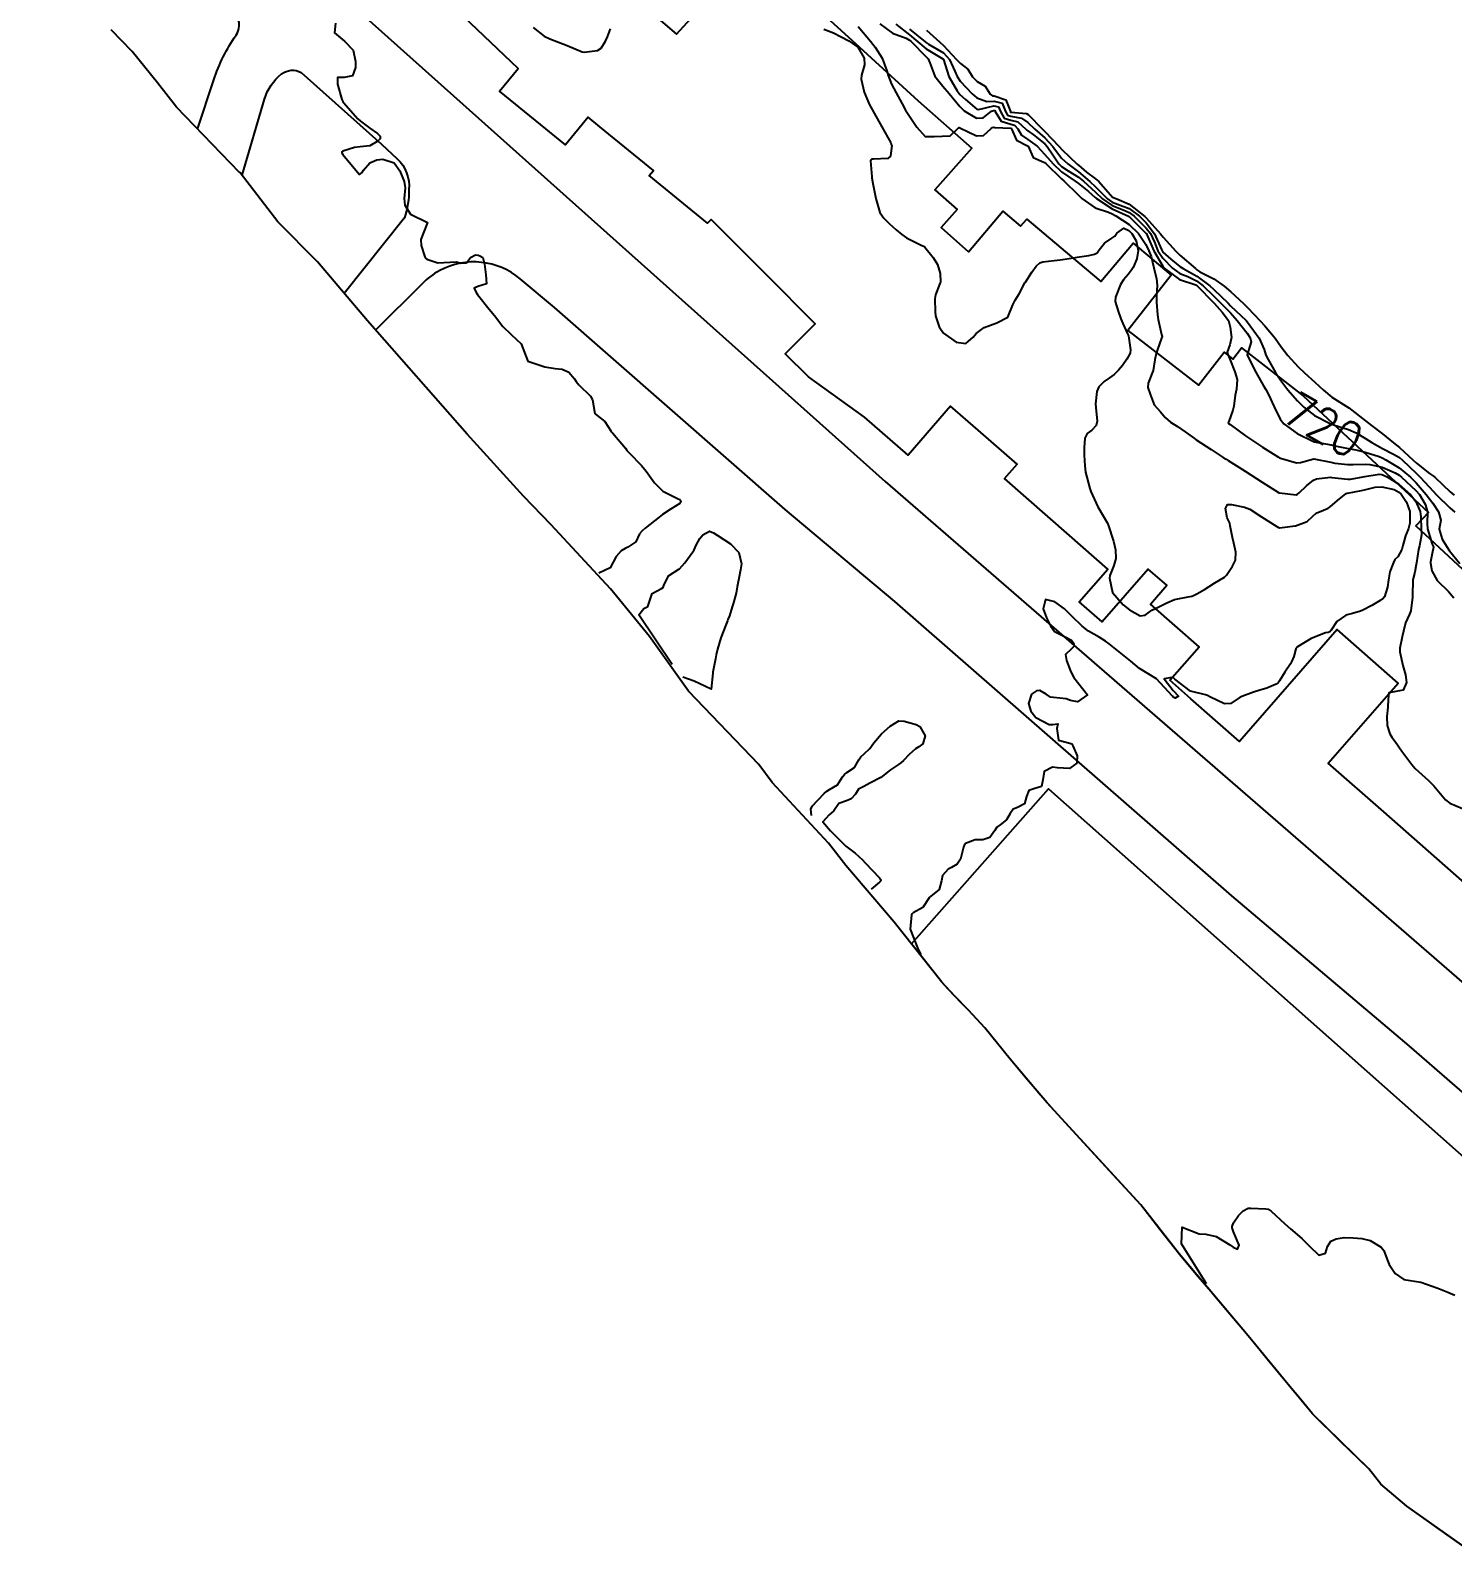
# Model space of a CAD drawing. Header units: metres. Extents: x 286371 to 293043, y 7462578 to 7466404.
# Drawn here: x 289929.9 to 290096.1, y 7463594.3 to 7463773.4 of the extents above; entities that cross this region are included whole.
import ezdxf
from ezdxf.enums import TextEntityAlignment as Align

# ---------------------------------------------------------------- set-up
doc = ezdxf.new("R2010")
doc.units = ezdxf.units.M
doc.header["$MEASUREMENT"] = 0
for name, color, linetype in [('Area', 45, 'Continuous'), ('Cemitério', 206, 'Continuous'), ('Cotas', 45, 'Continuous'), ('Curvas de Nivel 1m', 11, 'Continuous'), ('Curvas de Nivel 5m', 15, 'Continuous'), ('Edificações', 30, 'Continuous'), ('Vias primárias', 230, 'Continuous')]:
    doc.layers.add(name, color=color, linetype=linetype)
doc.styles.add('Style-STANDARD', font='STANDARD.shx')

msp = doc.modelspace()

# ---------------------------------------------------------------- linework, layer by layer
at = {"layer": 'Area'}
msp.add_polyline3d([(290100.15, 7463594.35, 723.81), (290090.73, 7463601.01, 723.46), (290087.7, 7463603.61, 723.67), (290086.3, 7463605.4, 723.37), (290079.71, 7463611.81, 724.17), (290076.88, 7463615.24, 723.87), (290071.98, 7463621.17, 723.69), (290064.12, 7463630.49, 723.64), (290059.63, 7463636.22, 722.82), (290049.51, 7463647.25, 723.04), (290047.93, 7463649.03, 723.31), (290044.36, 7463653.24, 722.72), (290041.43, 7463656.9, 723.5), (290039.52, 7463658.99, 723.66), (290037.91, 7463660.6, 722.82), (290036.4, 7463662.26, 723.18), (290030.83, 7463669.25, 723.01), (290025.16, 7463675.89, 729.34), (290023.14, 7463678.47, 728.92), (290016.55, 7463685.58, 732.57), (290015.01, 7463687.69, 732.85), (290006.77, 7463696.23, 733.72), (290002.24, 7463702.63, 736.95), (289997.66, 7463708.18, 732.52), (289990.73, 7463715.67, 732.92), (289987.51, 7463719.04, 733.5), (289980.91, 7463726.27, 734.68), (289969.28, 7463739.49, 724.28), (289963.43, 7463746.42, 724.39), (289958.8, 7463751.06, 724.48), (289954.39, 7463756.81, 724.4), (289954.3, 7463756.85, 729.61), (289946.95, 7463764.48, 731.73), (289944.75, 7463767.31, 730.06), (289941.77, 7463770.97, 724.82), (289939.34, 7463773.51, 724.75)], dxfattribs=at)
at = {"layer": 'Cemitério'}
msp.add_lwpolyline([(290100.15, 7463594.35), (290095.44, 7463597.68), (290090.73, 7463601.01), (290089.22, 7463602.31), (290087.7, 7463603.61), (290086.3, 7463605.4), (290083, 7463608.6), (290079.71, 7463611.81), (290078.29, 7463613.52), (290076.88, 7463615.24), (290074.43, 7463618.2), (290074.43, 7463618.2), (290073.07, 7463619.85), (290071.98, 7463621.17), (290070.06, 7463623.45), (290070.06, 7463623.45), (290068.14, 7463625.72), (290068.05, 7463625.83), (290066.13, 7463628.11), (290064.21, 7463630.38), (290061.88, 7463633.36), (290059.63, 7463636.22), (290055.5, 7463640.73), (290048.72, 7463648.14), (290046.14, 7463651.14), (290044.36, 7463653.24), (290041.43, 7463656.9), (290040.47, 7463657.94), (290039.52, 7463658.99), (290038.71, 7463659.79), (290037.91, 7463660.6), (290037.15, 7463661.43), (290036.4, 7463662.26), (290033.61, 7463665.75), (290032.85, 7463666.71), (290048.87, 7463684.85), (290107.75, 7463632.63)], dxfattribs=at)
at = {"layer": 'Curvas de Nivel 1m', "flags": 128}
for points, elevation in [([(289965.52, 7463774.27), (289965.43, 7463773.16), (289966.6, 7463772.19), (289967.61, 7463771.13), (289967.87, 7463769.82), (289967.86, 7463769.12), (289967.53, 7463768.13), (289966.53, 7463767.95), (289965.76, 7463767.92), (289965.77, 7463767.16), (289966.27, 7463765.37), (289966.39, 7463765.15), (289966.48, 7463765.02), (289968.16, 7463763.12), (289968.45, 7463762.84), (289969.53, 7463762.01), (289970.43, 7463761.39), (289970.76, 7463761.08), (289970.74, 7463760.76), (289970.41, 7463760.45), (289969.54, 7463759.96), (289968.41, 7463759.85), (289967.76, 7463759.77), (289966.4, 7463759.33), (289966.28, 7463759.26), (289966.26, 7463759.15), (289966.39, 7463758.94), (289967.9, 7463757.12), (289968.36, 7463756.61), (289968.65, 7463756.82), (289968.8, 7463757.11), (289969.53, 7463757.95), (289970.38, 7463758.33), (289971.06, 7463758.39), (289972.38, 7463757.95), (289973.07, 7463757.04), (289973.58, 7463755.8), (289973.69, 7463755.03), (289973.56, 7463753.79), (289973.63, 7463753.03), (289974.29, 7463751.96), (289976.27, 7463750.99), (289975.49, 7463749.01), (289975.53, 7463748.3), (289975.96, 7463747), (289976.06, 7463746.84), (289976.21, 7463746.72), (289977.51, 7463746.28), (289978.2, 7463746.34), (289979.66, 7463746.4), (289980.2, 7463746.25), (289980.85, 7463746.28), (289981.31, 7463746.92), (289981.9, 7463747.23), (289982.22, 7463747.18), (289982.42, 7463747.11), (289982.77, 7463746.9), (289982.95, 7463746.14), (289983.1, 7463744.89), (289983.2, 7463743.85), (289982.16, 7463743.53), (289981.73, 7463743.34), (289981.92, 7463742.91), (289982.14, 7463742.6), (289983.51, 7463740.88), (289984.1, 7463740.12), (289985.09, 7463738.86), (289986.07, 7463737.92), (289987.25, 7463736.83), (289988.02, 7463734.81), (289990.01, 7463734.12), (289991.2, 7463733.95), (289992.01, 7463733.88), (289992.79, 7463733.53), (289993.48, 7463732.72), (289993.67, 7463732.41), (289993.98, 7463732.02), (289995.35, 7463730.69), (289995.56, 7463730.29), (289995.83, 7463728.69), (289995.88, 7463728.64), (289995.93, 7463728.61), (289997.01, 7463727.76), (289997.71, 7463726.66), (289997.78, 7463726.54), (289997.9, 7463726.41), (289999.41, 7463724.63), (289999.6, 7463724.36), (289999.87, 7463724.08), (290001.31, 7463722.6), (290001.83, 7463721.94), (290002.81, 7463720.58), (290003.79, 7463719.6), (290005.59, 7463718.73), (290005.78, 7463718.63), (290005.85, 7463718.53), (290005.92, 7463718.39), (290005.77, 7463718.18), (290004.76, 7463717.55), (290003.75, 7463716.88), (290003.35, 7463716.57), (290001.72, 7463715.27), (290001.36, 7463714.97), (290001.08, 7463714.61), (290000.63, 7463713.69), (289999.69, 7463713.06), (289999.4, 7463712.93), (289998.91, 7463712.65), (289998.34, 7463711.99), (289997.65, 7463710.66), (289996.31, 7463710.01)], 724), ([(289988.62, 7463773.78), (289989.91, 7463772.78), (289990.6, 7463772.46), (289991.1, 7463772.27), (289992.59, 7463771.67), (289994.35, 7463770.94), (289994.58, 7463770.9), (289996.16, 7463771.11), (289996.58, 7463771.38), (289997.09, 7463772.19), (289997.31, 7463772.67), (289997.68, 7463773.61)], 723), ([(290022.62, 7463773.58), (290023.73, 7463773.15), (290024.61, 7463772.7), (290025.53, 7463772.24), (290026.59, 7463771.47), (290027.33, 7463770.21), (290027.35, 7463769.42), (290027.01, 7463768.22), (290026.98, 7463767.76), (290027.31, 7463766.21), (290027.93, 7463764.75), (290028.24, 7463764.2), (290028.47, 7463763.79), (290029.38, 7463762.18), (290030.42, 7463760.3), (290030.49, 7463760.16), (290030.54, 7463760.03), (290030.39, 7463758.75), (290030.09, 7463758.46), (290028.39, 7463758.39), (290028.2, 7463758.38), (290028.06, 7463758.2), (290028.2, 7463756.35), (290028.23, 7463756.2), (290028.34, 7463755.54), (290028.61, 7463754.19), (290028.69, 7463753.82), (290029.14, 7463752.18), (290029.6, 7463751.49), (290030.27, 7463750.84), (290030.63, 7463750.52), (290031.07, 7463750.15), (290031.71, 7463749.6), (290032.25, 7463749.22), (290033.99, 7463748.36), (290034.24, 7463748.23), (290034.4, 7463748.1), (290035.38, 7463746.92), (290035.9, 7463746.08), (290036.19, 7463745.05), (290036.25, 7463744.07), (290036.23, 7463744.02), (290036.17, 7463743.89), (290035.67, 7463742.56), (290035.58, 7463742.08), (290035.6, 7463740.6), (290035.66, 7463740.08), (290036.09, 7463738.81), (290036.59, 7463738.07), (290038.06, 7463737), (290039.21, 7463736.87), (290040.07, 7463737.61), (290040.24, 7463737.85), (290040.39, 7463738.01), (290041.35, 7463738.73), (290042.09, 7463739.02), (290042.81, 7463739.26), (290044.1, 7463739.95), (290044.69, 7463741.38), (290044.97, 7463741.94), (290045.42, 7463742.66), (290046.11, 7463743.93), (290046.13, 7463743.96), (290046.17, 7463744.04), (290046.9, 7463745.19), (290047.42, 7463745.91), (290047.83, 7463746.28), (290048.2, 7463746.41), (290049.52, 7463746.56), (290050.21, 7463746.63), (290051.27, 7463746.79), (290052.21, 7463746.94), (290053.57, 7463747.16), (290054.22, 7463747.28), (290054.55, 7463747.46), (290054.77, 7463747.79), (290055.42, 7463748.6), (290056.25, 7463749.17), (290056.6, 7463749.4), (290056.84, 7463749.76), (290057.67, 7463750.34), (290058.26, 7463750.07), (290058.61, 7463749.73), (290059.12, 7463748.84), (290059.33, 7463747.72), (290059.18, 7463746.75), (290058.74, 7463745.73), (290058.53, 7463745.38), (290058.18, 7463744.94), (290057.61, 7463744.31), (290057.26, 7463743.75), (290056.67, 7463742.29), (290056.63, 7463741.76), (290057, 7463740.64), (290057.31, 7463739.75), (290057.53, 7463739.18), (290058.08, 7463738), (290058.16, 7463737.83), (290058.19, 7463737.74), (290058.45, 7463736.14), (290058.39, 7463735.74), (290058.03, 7463735.04), (290057.5, 7463734.28), (290057.05, 7463733.76), (290056.54, 7463733.24), (290056, 7463732.85), (290055.35, 7463732.43), (290054.73, 7463731.79), (290054.52, 7463731.25), (290054.35, 7463729.8), (290054.37, 7463729.38), (290054.54, 7463727.8), (290054.44, 7463727.28), (290053.91, 7463726.75), (290053.37, 7463726.35), (290053.09, 7463725.82), (290053.02, 7463724.68), (290053.04, 7463723.82), (290053.09, 7463722.57), (290053.19, 7463721.81), (290053.68, 7463719.93), (290053.72, 7463719.81), (290053.8, 7463719.57), (290054.62, 7463717.79), (290055.74, 7463715.89), (290055.79, 7463715.77), (290055.83, 7463715.68), (290056.45, 7463713.76), (290056.69, 7463712.75), (290056.71, 7463711.76), (290056.48, 7463710.94), (290056.04, 7463709.77), (290055.97, 7463709.44), (290056.34, 7463707.76), (290057.59, 7463706.32), (290058.33, 7463705.73), (290059.57, 7463705.06), (290060.16, 7463705.12), (290060.95, 7463705.69), (290061.36, 7463705.92), (290061.59, 7463706.01), (290062.7, 7463706.57), (290063.6, 7463706.94), (290064.18, 7463707.07), (290065.61, 7463707.35), (290065.81, 7463707.42), (290066.2, 7463707.62), (290067.1, 7463708.12), (290067.63, 7463708.47), (290068.31, 7463708.91), (290069.44, 7463709.57), (290069.55, 7463709.66), (290069.65, 7463709.81), (290070.35, 7463710.86), (290070.72, 7463711.55), (290070.76, 7463712.48), (290070.53, 7463713.55), (290070.36, 7463714.2), (290070.1, 7463715.56), (290070.06, 7463715.88), (290069.75, 7463716.51), (290069.54, 7463717.57), (290069.77, 7463718.06), (290070.25, 7463718.04), (290071.77, 7463717.75), (290072.37, 7463717.52), (290073.75, 7463716.63), (290075.54, 7463715.47), (290075.73, 7463715.36), (290075.86, 7463715.34), (290076.79, 7463715.45), (290077.63, 7463715.54), (290077.74, 7463715.55), (290079.1, 7463716.06), (290079.75, 7463716.69), (290080.12, 7463717.04), (290081, 7463717.39), (290081.53, 7463717.61), (290081.77, 7463717.78), (290082.64, 7463718.5), (290083.63, 7463719.35), (290083.76, 7463719.38), (290083.79, 7463719.38), (290085.42, 7463719.7), (290085.8, 7463719.78), (290087.03, 7463720.07), (290087.81, 7463720.13), (290089.27, 7463719.79), (290089.8, 7463719.51), (290090.08, 7463719.25), (290090.68, 7463718.34), (290091.07, 7463717.23), (290091.09, 7463715.88), (290090.92, 7463715.24), (290090.58, 7463714.39), (290090.28, 7463713.25), (290090.16, 7463712.79), (290089.68, 7463711.94), (290089.33, 7463711.61), (290089.16, 7463711.26), (290088.75, 7463710.18), (290088.59, 7463709.27), (290088.49, 7463708.41), (290088.12, 7463707.28), (290087.89, 7463707), (290087.61, 7463706.84), (290086.65, 7463706.25), (290085.59, 7463705.69), (290085.31, 7463705.6), (290084.4, 7463705.33), (290083.76, 7463705.16), (290083.58, 7463705.1), (290082.54, 7463704.38), (290081.89, 7463703.37), (290081.75, 7463703.17), (290081.55, 7463703.1), (290081.21, 7463703.04), (290079.54, 7463702.39), (290077.95, 7463701.44), (290077.77, 7463701.19), (290077.51, 7463700.31), (290077.27, 7463699.67), (290077.15, 7463699.45), (290076.47, 7463698.46), (290075.86, 7463697.47), (290075.7, 7463697.23), (290075.46, 7463697.07), (290074.36, 7463696.58), (290073.44, 7463696.31), (290072.82, 7463696.13), (290071.44, 7463695.62), (290071.37, 7463695.6), (290071.26, 7463695.54), (290070.18, 7463694.79), (290069.42, 7463694.78), (290067.71, 7463695.59), (290067.44, 7463695.75), (290067.21, 7463695.82), (290065.44, 7463696.23), (290063.63, 7463697.65), (290063.47, 7463697.79), (290063.27, 7463697.85), (290062.36, 7463697.67), (290063.44, 7463696.32), (290064.06, 7463695.65), (290063.67, 7463695.41), (290063.43, 7463695.56), (290063.33, 7463695.66), (290061.46, 7463697.68), (290059.48, 7463698.9), (290058.47, 7463699.73), (290057.51, 7463700.54), (290055.94, 7463701.77), (290055.53, 7463702.08), (290054.76, 7463702.56), (290053.55, 7463703.26), (290052.79, 7463703.82), (290051.57, 7463704.99), (290050.71, 7463705.85), (290049.6, 7463706.68), (290048.51, 7463706.97), (290048.24, 7463705.88), (290048.61, 7463704.83), (290049.08, 7463703.87), (290049.54, 7463703.2), (290050.8, 7463702.58), (290051.53, 7463702.21), (290051.82, 7463701.83), (290051.84, 7463701.5), (290051.51, 7463701.15), (290050.84, 7463700.51), (290050.97, 7463699.84), (290051.47, 7463698.5), (290051.83, 7463697.83), (290053.43, 7463695.8), (290052.26, 7463694.99), (290051.42, 7463695.14), (290050.94, 7463695.35), (290049.43, 7463695.52), (290049.09, 7463695.53), (290048.6, 7463695.88), (290047.86, 7463696.31), (290047.44, 7463696.28), (290046.88, 7463695.91), (290046.53, 7463694.8), (290046.78, 7463693.91), (290047.39, 7463693.15), (290048.93, 7463692.33), (290049.38, 7463692.33), (290049.94, 7463692.42), (290049.83, 7463691.87), (290050.03, 7463690.53), (290051.35, 7463690.17), (290051.58, 7463690.08), (290051.71, 7463689.84), (290052.19, 7463688.69), (290052.15, 7463687.83), (290051.3, 7463687.2), (290049.89, 7463687.28), (290049.31, 7463687.36), (290048.35, 7463686.84), (290048.21, 7463685.89), (290048.05, 7463685.11), (290047.27, 7463684.88), (290046.54, 7463684.64), (290046.3, 7463683.92), (290046.06, 7463683.1), (290045.23, 7463682.66), (290044.73, 7463682.45), (290044.39, 7463681.95), (290043.96, 7463681.2), (290043.2, 7463680.64), (290042.82, 7463680.35), (290042.6, 7463679.97), (290042.01, 7463679.15), (290041.18, 7463678.87), (290040.3, 7463678.89), (290039.17, 7463678.43), (290038.99, 7463678.2), (290038.92, 7463678.03), (290038.56, 7463676.62), (290038.17, 7463676.04), (290037.53, 7463675.65), (290037.13, 7463675.46), (290036.46, 7463674.72), (290036.34, 7463674.07), (290036.07, 7463673.08), (290035.07, 7463672.26), (290034.97, 7463672.18), (290034.91, 7463672.09), (290034.18, 7463670.97), (290033.04, 7463670.33), (290032.91, 7463670.24), (290032.83, 7463670.12), (290032.69, 7463668.43), (290033.54, 7463666.26), (290033.94, 7463665.46)], 723), ([(290026.63, 7463773.89), (290028.07, 7463772.2), (290028.59, 7463771.5), (290029.42, 7463770.18), (290029.98, 7463768.73), (290030.12, 7463768.17), (290030.52, 7463767.17), (290031.06, 7463766.16), (290031.77, 7463764.86), (290032.16, 7463764.14), (290032.47, 7463763.65), (290033.47, 7463762.12), (290034.43, 7463761.06), (290035.48, 7463761.04), (290036.43, 7463761.09), (290037.38, 7463761.11), (290038.34, 7463762.05), (290038.4, 7463762.09), (290038.44, 7463762.07), (290038.5, 7463762.04), (290040.43, 7463761.12), (290041.27, 7463761.16), (290042.15, 7463761.99), (290042.33, 7463762.1), (290042.45, 7463762.12), (290042.57, 7463762.1), (290044.44, 7463762.01), (290044.49, 7463762), (290044.53, 7463761.95), (290045.11, 7463760.63), (290046.41, 7463759.96), (290046.48, 7463759.91), (290047.06, 7463758.58), (290048.39, 7463758), (290048.55, 7463757.88), (290050.36, 7463756.11), (290050.64, 7463755.85), (290052.33, 7463754.23), (290052.76, 7463753.82), (290054.3, 7463752.7), (290055.87, 7463752.2), (290056.29, 7463752), (290056.72, 7463751.76), (290058.27, 7463750.78), (290059.38, 7463749.72), (290060.23, 7463748.42), (290060.6, 7463747.7), (290060.86, 7463747.04), (290061.18, 7463745.69), (290061.46, 7463744.4), (290061.54, 7463743.68), (290061.48, 7463742.35), (290061.46, 7463741.68), (290061.58, 7463740.21), (290061.68, 7463739.68), (290062.08, 7463737.9), (290062.13, 7463737.67), (290062.13, 7463737.62), (290062.07, 7463737.5), (290061.58, 7463736.16), (290061.44, 7463735.68), (290061.29, 7463734.95), (290061.07, 7463733.69), (290060.49, 7463732.21), (290060.45, 7463731.71), (290060.74, 7463730.94), (290061.19, 7463729.7), (290061.94, 7463728.89), (290062.49, 7463728.23), (290063.1, 7463727.67), (290063.92, 7463727.18), (290064.83, 7463726.56), (290065.9, 7463725.76), (290066.1, 7463725.61), (290067.87, 7463724.47), (290069.27, 7463723.56), (290069.63, 7463723.33), (290069.85, 7463723.19), (290070.78, 7463722.6), (290071.83, 7463721.93), (290072.49, 7463721.51), (290073.81, 7463720.68), (290075.73, 7463719.47), (290075.79, 7463719.43), (290075.84, 7463719.42), (290077.79, 7463719.19), (290077.96, 7463719.26), (290078.14, 7463719.43), (290079, 7463720.22), (290079.82, 7463720.89), (290080.18, 7463721.04), (290081.82, 7463721.23), (290081.97, 7463721.22), (290083.82, 7463721.02), (290084.13, 7463721.03), (290085.82, 7463721.31), (290087.51, 7463721.61), (290087.83, 7463721.55), (290088.43, 7463721.28), (290089.81, 7463720.41), (290091.17, 7463719.23), (290091.78, 7463718.42), (290092.3, 7463717.22), (290092.36, 7463716.61), (290092.4, 7463715.21), (290092.43, 7463714.5), (290092.21, 7463713.22), (290092.11, 7463712.81), (290091.87, 7463711.22), (290091.84, 7463711.05), (290091.66, 7463710.16), (290091.46, 7463709.41), (290091.43, 7463709.23), (290091.39, 7463707.46), (290091.38, 7463707.23), (290091.19, 7463705.62), (290091.04, 7463705.23), (290090.57, 7463704.22), (290090.35, 7463703.24), (290090.18, 7463702.6), (290089.91, 7463701.25), (290089.92, 7463700.83), (290090.28, 7463699.24), (290090.57, 7463698.14), (290090.69, 7463697.24), (290090.31, 7463696.37), (290089.44, 7463696.19), (290088.64, 7463696.06), (290088.54, 7463695.27), (290088.5, 7463694.36), (290088.38, 7463693.27), (290088.42, 7463692.22), (290088.74, 7463691.26), (290088.98, 7463690.88), (290089.35, 7463690.35), (290090.14, 7463689.24), (290091.31, 7463687.66), (290091.72, 7463687.22), (290093.28, 7463685.82), (290093.88, 7463685.19), (290095.25, 7463683.54), (290095.75, 7463683.16), (290097.24, 7463682.54)], 722), ([(290029.15, 7463774.19), (290030.61, 7463773.1), (290032.22, 7463772.53), (290032.6, 7463772.3), (290032.79, 7463772.13), (290034.57, 7463770.35), (290034.8, 7463770.1), (290035, 7463769.65), (290035.57, 7463768.09), (290036.52, 7463766.92), (290037.25, 7463766.06), (290038.48, 7463764.54), (290039.01, 7463764.04), (290040.46, 7463763.18), (290041.23, 7463763.24), (290042.18, 7463763.99), (290042.48, 7463764.1), (290042.58, 7463764.09), (290042.63, 7463763.98), (290043.31, 7463762.82), (290044.45, 7463762.47), (290044.87, 7463762.37), (290045.28, 7463761.94), (290045.71, 7463761.21), (290046.43, 7463760.71), (290047.53, 7463759.9), (290047.96, 7463759.44), (290048.4, 7463759), (290049.39, 7463757.87), (290050.37, 7463756.92), (290051.97, 7463755.83), (290052.35, 7463755.57), (290053.54, 7463754.6), (290054.33, 7463753.92), (290054.47, 7463753.79), (290056.3, 7463752.59), (290058.21, 7463751.74), (290058.28, 7463751.69), (290058.84, 7463751.16), (290060.25, 7463749.77), (290060.3, 7463749.7), (290060.35, 7463749.61), (290061.18, 7463747.69), (290062.2, 7463745.9), (290062.37, 7463745.67), (290064.17, 7463744.34), (290066.08, 7463743.7), (290066.16, 7463743.67), (290066.23, 7463743.61), (290068.14, 7463741.65), (290068.2, 7463741.58), (290069.14, 7463740.54), (290069.88, 7463739.56), (290070.09, 7463738.77), (290070.23, 7463737.55), (290070.22, 7463737.4), (290070.06, 7463736.72), (290069.75, 7463735.86), (290069.81, 7463735.56), (290070.04, 7463735.03), (290070.63, 7463733.55), (290070.89, 7463732.65), (290070.84, 7463731.54), (290070.69, 7463730.83), (290070.52, 7463729.55), (290070.41, 7463729.08), (290069.92, 7463727.75), (290069.86, 7463727.61), (290069.87, 7463727.56), (290069.91, 7463727.51), (290070.07, 7463727.39), (290071.89, 7463726.08), (290072.71, 7463725.51), (290073.87, 7463724.76), (290075.75, 7463723.57), (290075.85, 7463723.51), (290075.95, 7463723.46), (290077.85, 7463722.91), (290078.31, 7463722.97), (290079.85, 7463723.38), (290079.88, 7463723.38), (290081.85, 7463722.99), (290082.31, 7463722.9), (290083.84, 7463722.72), (290084.47, 7463722.71), (290085.85, 7463722.76), (290086.42, 7463722.74), (290087.84, 7463722.4), (290089.35, 7463721.74), (290089.83, 7463721.47), (290090.1, 7463721.25), (290091.8, 7463719.7), (290092.21, 7463719.22), (290092.88, 7463718.1), (290093.16, 7463717.2), (290093.11, 7463715.83), (290093.15, 7463715.2), (290093.71, 7463713.42), (290093.8, 7463713.19), (290093.84, 7463713.06), (290093.69, 7463712.33), (290093.51, 7463711.37), (290093.5, 7463711.2), (290093.66, 7463710.32), (290094.27, 7463709.18), (290095.62, 7463707.88), (290096.22, 7463707.16)], 721), ([(290032.62, 7463773.59), (290034.45, 7463772.11), (290034.59, 7463772), (290034.85, 7463771.84), (290036.57, 7463770.8), (290037.27, 7463770.06), (290037.93, 7463768.67), (290038.17, 7463768.05), (290038.53, 7463767.51), (290039.95, 7463766.02), (290040.5, 7463765.57), (290041.64, 7463765.14), (290042.49, 7463765.16), (290043.45, 7463764.93), (290043.85, 7463763.96), (290044.06, 7463763.54), (290044.47, 7463763.41), (290045.71, 7463763.18), (290046.46, 7463762.68), (290047.26, 7463761.9), (290048.43, 7463760.87), (290049.36, 7463759.87), (290050.39, 7463758.52), (290051.1, 7463757.84), (290052.37, 7463756.92), (290053.69, 7463755.8), (290054.34, 7463755.18), (290055.77, 7463753.77), (290056.31, 7463753.38), (290056.91, 7463753.15), (290058.3, 7463752.64), (290059.5, 7463751.72), (290060.27, 7463750.94), (290061.24, 7463749.69), (290062.05, 7463747.85), (290062.13, 7463747.68), (290062.22, 7463747.54), (290063.16, 7463746.71), (290064.2, 7463745.87), (290064.58, 7463745.64), (290066.18, 7463744.74), (290067.7, 7463743.59), (290068.16, 7463743.17), (290069.84, 7463741.56), (290070.13, 7463741.28), (290071.95, 7463739.53), (290072.1, 7463739.37), (290073.49, 7463737.5), (290074.05, 7463736.17), (290074.26, 7463735.49), (290074.51, 7463735.01), (290075.4, 7463733.47), (290076, 7463732.53), (290076.83, 7463731.45), (290077.95, 7463730.15), (290078.68, 7463729.42), (290079.93, 7463728.46), (290081.76, 7463727.53), (290081.92, 7463727.47), (290082.18, 7463727.37), (290083.91, 7463726.81), (290084.82, 7463726.41), (290085.89, 7463725.76), (290086.63, 7463725.3), (290087.87, 7463724.61), (290089.19, 7463723.93), (290089.86, 7463723.54), (290090.22, 7463723.25), (290091.83, 7463721.7), (290092.32, 7463721.22), (290093.8, 7463719.6), (290094.2, 7463719.19), (290095.77, 7463717.68), (290096.35, 7463717.16)], 719), ([(290034.61, 7463773.45), (290036.14, 7463772.08), (290036.59, 7463771.66), (290038.12, 7463770.05), (290038.56, 7463769.59), (290039.44, 7463768.92), (290039.98, 7463768.02), (290040.53, 7463767.48), (290041.45, 7463766.92), (290042.03, 7463765.98), (290042.32, 7463765.8), (290042.5, 7463765.78), (290043.88, 7463765.34), (290044.42, 7463763.95), (290044.43, 7463763.9), (290044.47, 7463763.89), (290046.27, 7463763.72), (290046.47, 7463763.63), (290048.17, 7463761.89), (290048.44, 7463761.62), (290050.11, 7463759.86), (290050.41, 7463759.54), (290052.22, 7463757.83), (290052.38, 7463757.68), (290053.29, 7463756.89), (290054.36, 7463756.09), (290054.74, 7463755.79), (290056.32, 7463753.95), (290056.84, 7463753.76), (290058.3, 7463753.12), (290060.13, 7463751.71), (290060.28, 7463751.55), (290061.94, 7463749.68), (290062.25, 7463749.29), (290063.72, 7463747.65), (290064.22, 7463747.2), (290066.02, 7463745.62), (290066.19, 7463745.48), (290066.55, 7463745.25), (290068.18, 7463744.41), (290069.38, 7463743.57), (290070.15, 7463742.9), (290071.66, 7463741.53), (290072.13, 7463741.08), (290073.61, 7463739.5), (290074.1, 7463738.97), (290075.34, 7463737.48), (290076.06, 7463736.47), (290076.83, 7463735.45), (290078.02, 7463734.14), (290078.78, 7463733.42), (290079.99, 7463732.36), (290081.01, 7463731.39), (290081.96, 7463730.58), (290083.94, 7463729.34), (290085.92, 7463727.83), (290086.61, 7463727.3), (290087.9, 7463726.29), (290089.19, 7463725.26), (290089.88, 7463724.71), (290091.47, 7463723.23), (290091.85, 7463722.88), (290093.37, 7463721.66), (290093.83, 7463721.35), (290094.04, 7463721.19), (290095.8, 7463719.54), (290096.28, 7463719.16)], 718), ([(290004.88, 7463699.35), (290001, 7463705.18), (290001.58, 7463705.92), (290002.05, 7463706.14), (290002.18, 7463706.6), (290002.56, 7463707.64), (290003.62, 7463708.25), (290003.83, 7463708.36), (290003.91, 7463708.57), (290004.47, 7463709.73), (290005.65, 7463710.49), (290005.73, 7463710.54), (290006.36, 7463711.22), (290007.29, 7463712.51), (290007.44, 7463712.76), (290007.7, 7463713.3), (290008.13, 7463714.08), (290008.47, 7463714.49), (290009.26, 7463714.94), (290009.72, 7463714.74), (290010.14, 7463714.47), (290011.7, 7463713.46), (290012.67, 7463712.43), (290012.97, 7463711.12), (290012.87, 7463710.43), (290012.67, 7463709.4), (290012.49, 7463708.43), (290012.36, 7463707.69), (290012.02, 7463706.44), (290011.91, 7463706.11), (290011.57, 7463705.04), (290011.4, 7463704.62), (290011.33, 7463704.45), (290011.2, 7463704.09), (290010.56, 7463702.46), (290010.19, 7463701.15), (290010.04, 7463700.48), (290009.95, 7463700.03), (290009.65, 7463698.48), (290009.62, 7463698.33), (290009.44, 7463696.48), (290007.46, 7463697.41), (290006.13, 7463697.86)], 724), ([(290021.15, 7463681.71), (290021.09, 7463682.44), (290021.23, 7463682.8), (290022.66, 7463684.27), (290022.96, 7463684.57), (290023.26, 7463684.77), (290024.21, 7463685.31), (290024.8, 7463686.24), (290025, 7463686.52), (290025.29, 7463686.75), (290026.18, 7463687.34), (290026.68, 7463688.21), (290026.94, 7463688.59), (290027.33, 7463688.94), (290027.98, 7463689.55), (290028.43, 7463690.19), (290029.36, 7463691.27), (290030.34, 7463692.16), (290031.38, 7463692.76), (290031.99, 7463692.74), (290033.38, 7463692.36), (290033.81, 7463692.11), (290034.43, 7463691.03), (290034.19, 7463690.1), (290033.7, 7463689.75), (290033.33, 7463689.5), (290032.59, 7463688.86), (290031.9, 7463688.14), (290031.59, 7463687.86), (290031.31, 7463687.67), (290030.4, 7463687.06), (290029.28, 7463686.17), (290027.99, 7463685.48), (290027.27, 7463685.11), (290026.67, 7463684.81), (290026.31, 7463684.22), (290025.8, 7463683.67), (290025.24, 7463683.42), (290024.36, 7463683.12), (290023.77, 7463682.26), (290023.22, 7463681.8), (290022.5, 7463680.98), (290023.37, 7463679.92), (290025.16, 7463678.14), (290026.26, 7463677.33), (290027.14, 7463676.52), (290027.43, 7463676.2), (290029.11, 7463674.43), (290029.29, 7463674.17), (290029.24, 7463674.04), (290029.1, 7463673.92), (290028.14, 7463673.13)], 724), ([(290067.31, 7463627.01), (290064.4, 7463631.69), (290064.48, 7463633.63), (290066.47, 7463632.85), (290067.26, 7463632.8), (290068.47, 7463632.54), (290070.06, 7463631.55), (290070.45, 7463631.27), (290070.93, 7463631.05), (290071.13, 7463631.53), (290070.48, 7463633.09), (290070.31, 7463633.55), (290070.31, 7463633.72), (290070.49, 7463634.12), (290071.08, 7463634.97), (290071.6, 7463635.53), (290072.21, 7463635.83), (290072.52, 7463635.84), (290074.25, 7463635.75), (290074.52, 7463635.73), (290074.86, 7463635.48), (290076.49, 7463634.01), (290077.12, 7463633.44), (290078.47, 7463632.28), (290079.35, 7463631.41), (290080.43, 7463630.36), (290081.22, 7463630.6), (290081.47, 7463631.38), (290081.86, 7463631.97), (290082.46, 7463632.25), (290083.42, 7463632.4), (290084.46, 7463632.39), (290085.46, 7463632.31), (290086.46, 7463632.05), (290087.73, 7463631.28), (290088.05, 7463630.88), (290088.42, 7463629.83), (290088.66, 7463629.26), (290089.36, 7463628.21), (290090.39, 7463627.51), (290092.38, 7463627.2), (290094.37, 7463626.51), (290095.51, 7463626.02), (290096.36, 7463625.66)], 723)]:
    msp.add_lwpolyline(points, dxfattribs=dict(at, elevation=elevation))
at = {"layer": 'Curvas de Nivel 5m', "elevation": 720, "flags": 128}
msp.add_lwpolyline([(290031.02, 7463774.16), (290032.61, 7463772.93), (290033.58, 7463772.12), (290034.58, 7463771.29), (290036.51, 7463770.13), (290036.56, 7463770.1), (290036.59, 7463770.07), (290036.6, 7463770.03), (290037.2, 7463768.06), (290038.18, 7463766.38), (290038.42, 7463766.05), (290038.5, 7463765.96), (290039.15, 7463765.38), (290040.48, 7463764.23), (290040.67, 7463764.21), (290042.48, 7463764.61), (290043.01, 7463764.51), (290043.25, 7463763.97), (290043.68, 7463763.18), (290044.46, 7463762.94), (290045.26, 7463762.74), (290046.2, 7463761.92), (290046.31, 7463761.79), (290046.44, 7463761.69), (290047.09, 7463761.25), (290048.42, 7463760.19), (290048.72, 7463759.88), (290049.38, 7463758.89), (290050.07, 7463757.86), (290050.38, 7463757.55), (290051.16, 7463757.05), (290052.36, 7463756.29), (290052.95, 7463755.82), (290054.34, 7463754.53), (290055.16, 7463753.78), (290056.3, 7463752.99), (290057.58, 7463752.46), (290058.29, 7463752.18), (290058.88, 7463751.73), (290060.26, 7463750.35), (290060.77, 7463749.7), (290061.23, 7463748.7), (290061.65, 7463747.68), (290062.21, 7463746.82), (290063.35, 7463745.66), (290064.19, 7463745.05), (290065.14, 7463744.67), (290066.17, 7463744.19), (290066.94, 7463743.6), (290068.15, 7463742.42), (290068.99, 7463741.57), (290070.12, 7463740.43), (290070.92, 7463739.54), (290072.08, 7463738.06), (290072.42, 7463737.52), (290072.53, 7463737.06), (290072.09, 7463735.52), (290072.09, 7463735.48), (290073.1, 7463733.51), (290073.99, 7463731.92), (290074.24, 7463731.49), (290074.56, 7463730.9), (290075.24, 7463729.48), (290075.92, 7463728.02), (290076.35, 7463727.46), (290077.9, 7463726.34), (290079.81, 7463725.41), (290079.88, 7463725.38), (290079.91, 7463725.38), (290081.88, 7463725.01), (290082.33, 7463724.91), (290083.87, 7463724.59), (290084.76, 7463724.44), (290085.87, 7463724.18), (290087.49, 7463723.66), (290087.86, 7463723.49), (290088.29, 7463723.28), (290089.84, 7463722.35), (290091.18, 7463721.23), (290091.81, 7463720.6), (290093.01, 7463719.21), (290093.78, 7463718.19), (290094.45, 7463717.18), (290094.69, 7463716.24), (290094.51, 7463715.18), (290094.87, 7463714.02), (290095.37, 7463713.17), (290095.7, 7463712.64), (290096.92, 7463711.15)], dxfattribs=at)
at = {"layer": 'Edificações'}
for points in [[(290002.7, 7463775.28), (290005.39, 7463773.01), (290014.33, 7463782.82)], [(290100.1, 7463671.57), (290093.28, 7463677.54), (290088.04, 7463682.13), (290081.53, 7463687.83), (290089.73, 7463697.19), (290082.6, 7463703.43), (290071.17, 7463690.38), (290065.5, 7463695.34), (290063.02, 7463697.51), (290066.45, 7463701.42), (290060.76, 7463706.41), (290062.68, 7463708.61), (290060.52, 7463710.51), (290055.13, 7463704.35), (290052.46, 7463706.69), (290055.8, 7463710.51), (290051.31, 7463714.44), (290043.72, 7463721.09), (290045.18, 7463722.76), (290040.64, 7463726.74), (290037.42, 7463729.54), (290032.45, 7463723.83), (290027.37, 7463728.25), (290020.8, 7463732.95), (290018.08, 7463735.67), (290021.58, 7463739.17), (290015.85, 7463744.91), (290009.44, 7463751.33), (290009.02, 7463750.91), (290002.21, 7463756.48), (290002.69, 7463757.07), (289996.44, 7463762.18), (289995.06, 7463763.31), (289992.4, 7463760.06), (289984.72, 7463766.34), (289986.88, 7463768.97), (289974.88, 7463780.43)], [(290020.79, 7463776.93), (290026.29, 7463771.92), (290033.64, 7463765.21), (290039.89, 7463759.68), (290035.59, 7463754.82), (290038.18, 7463752.53), (290036.3, 7463750.42), (290039.5, 7463747.56), (290043.51, 7463752.31), (290045.59, 7463750.55), (290046.31, 7463751.4), (290052.29, 7463746.36), (290054.97, 7463744.11), (290058.76, 7463748.6), (290063.19, 7463744.86), (290058.14, 7463738.38), (290066.37, 7463731.98), (290069.38, 7463735.85), (290070.4, 7463735.05), (290071.41, 7463736.35), (290078.62, 7463730.73), (290086.11, 7463723.78), (290093.27, 7463717.13), (290091.79, 7463715.54), (290099.42, 7463708.46)]]:
    msp.add_lwpolyline(points, dxfattribs=at)
at = {"layer": 'Vias primárias'}
msp.add_lwpolyline([(290221.95, 7463731.11), (290143.32, 7463797.62), (290069.81, 7463861.64), (290065.29, 7463865.48, 0.408681), (290057.33, 7463864.91), (290038.44, 7463847.2), (290010.8, 7463820), (289972.2, 7463785.98, 0.003135), (289968.44, 7463782.06, 0.423106), (289968.73, 7463775.24), (289969.82, 7463774.27), (290029.76, 7463720.73), (290103.9, 7463656.44), (290125.78, 7463637.63, 0.43994), (290146.69, 7463638.36), (290195.33, 7463691.24, -0.070293), (290203.44, 7463697.9), (290208.08, 7463703.1), (290217.68, 7463713.66, 0.090579), (290219.79, 7463717.05, 0.047881), (290222.08, 7463723.13, 0.259533)], format="xyb", close=True, dxfattribs=at)
at = {"layer": 'Vias primárias', "elevation": 731.02}
msp.add_lwpolyline([(289949.41, 7463761.92), (289951.31, 7463767.65, -0.070527), (289953.91, 7463772.89, 0.45333), (289953.14, 7463775.94), (289942.81, 7463785.04), (289929.91, 7463796.68)], format="xyb", dxfattribs=at)
at = {"layer": 'Vias primárias'}
for points in [[(289954.61, 7463756.51), (289957.24, 7463765.42, -0.158666), (289959.24, 7463768.35, -0.296202), (289961.52, 7463768.53), (289970.93, 7463760.16), (289972.74, 7463758.45, -0.227343), (289974.12, 7463754.84, -0.083966), (289973.61, 7463751.55), (289966.56, 7463742.71)], [(290115.79, 7463633.11), (290105.55, 7463642.19), (290091, 7463654.82), (290070.28, 7463672.33), (290030.91, 7463706.71), (290018.1, 7463717.48), (289991.11, 7463741.05), (289987.13, 7463744.4, 0.306835), (289977.72, 7463745.4, 0.0767), (289975.66, 7463743.85), (289970.23, 7463738.41)]]:
    msp.add_lwpolyline(points, format="xyb", dxfattribs=at)

# ---------------------------------------------------------------- texts
at = {"layer": 'Cotas', "style": 'Style-STANDARD'}
msp.add_text('720', height=4, rotation=330.4213, dxfattribs=at).set_placement((290080.99, 7463727.35, 720), align=Align.MIDDLE_CENTER)

doc.saveas('drawing.dxf')
